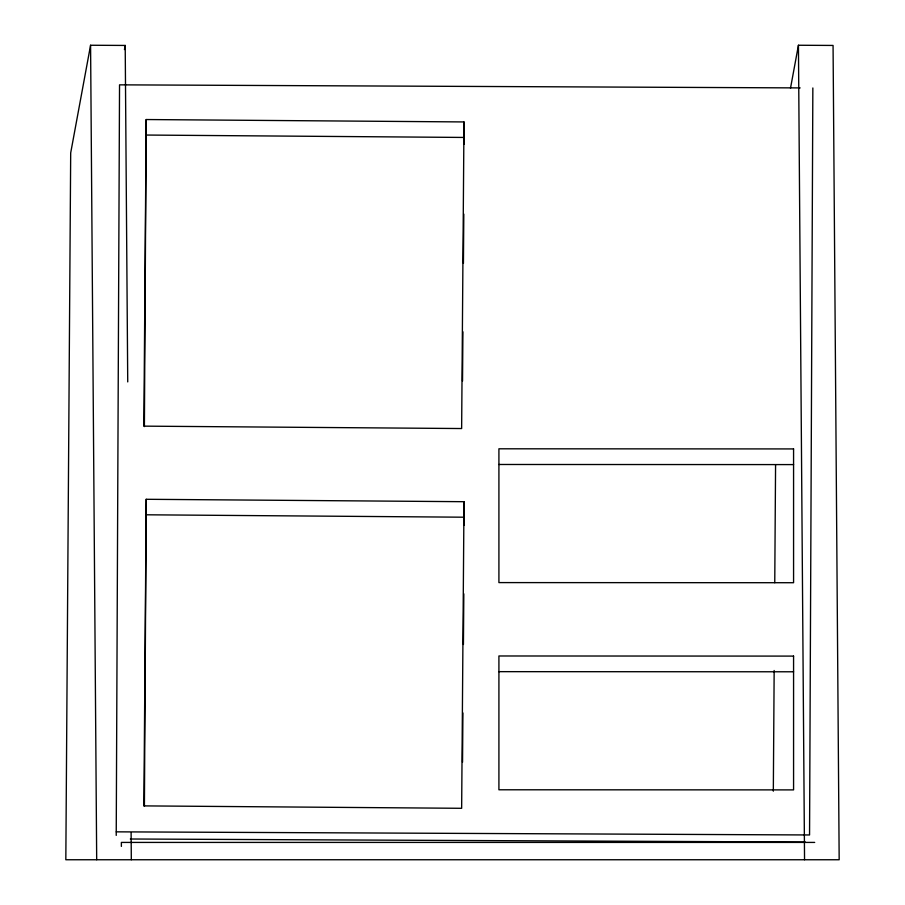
<?xml version="1.0" encoding="UTF-8"?>
<svg xmlns="http://www.w3.org/2000/svg" width="905" height="905" viewBox="0 0 905 905"><rect width="100%" height="100%" fill="white"/><g stroke="black" fill="none" stroke-linecap="round" stroke-linejoin="round"><path stroke-width="1.36" d="M116.225 835.394L119.539 84.844L800.144 87.909M812.848 87.966L809.556 834.964L116.247 831.842M146.203 119.539L143.861 426.142L461.641 428.54L463.982 121.937L146.203 119.539L144.393 426.594M146.225 499.289L143.884 805.891L461.652 808.301L463.994 501.698L146.225 499.289L144.404 806.355M462.523 381.084L462.908 331.807M463.428 263.378L463.801 214.1M464.333 144.291L463.982 121.937M462.534 762.214L462.908 712.936M463.428 644.496L463.813 593.861M464.344 525.42L463.994 501.698M773.323 791.174L774.16 670.492M774.759 582.718L775.574 464.774M127.729 381.91L125.207 45.442L90.579 45.25L70.692 152.9L65.827 859.75L839.173 859.75L833.064 45.442L798.436 45.25L790.495 88.238M124.438 49.571L125.207 45.442M498.915 464.48L793.572 464.593M498.915 671.657L793.572 671.782M814.692 842.419L121.372 842.419L121.372 846.413M130.331 839.003L805.28 842.046M146.61 135.049L464.389 137.447M146.633 514.798L464.401 517.207M798.436 45.25L804.545 859.75M131.112 832.894L131.316 859.75M90.579 45.25L96.688 859.75M793.572 448.925L498.915 448.801L498.915 582.594L793.572 582.718L793.572 448.925M793.572 656.102L498.915 655.978L498.915 789.782L793.572 789.895L793.572 656.102"/></g></svg>
